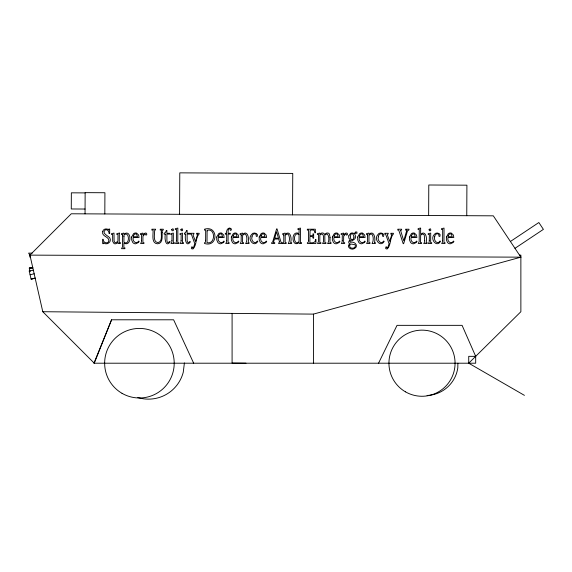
<?xml version="1.0" encoding="UTF-8"?>
<svg xmlns="http://www.w3.org/2000/svg" width="572" height="572" viewBox="0 0 572 572"><rect width="100%" height="100%" fill="white"/><g stroke="black" fill="none" stroke-linecap="round" stroke-linejoin="round"><path stroke-width="0.86" d="M232.096 313.392L232.089 363.077L245.989 363.206M85.042 213.857L85.142 192.65L104.919 192.743L104.819 213.949M179.579 214.314L179.78 172.858L292.75 173.409L292.549 214.857M428.642 215.515L428.786 184.999L466.909 185.185L466.759 215.701M457.879 363.206L457.807 367.896A32.282 32.282 0 0 1 427.084 395.459M184.406 362.934L183.255 372.243A35.936 35.936 0 0 1 137.795 397.519M93.944 363.206L111.561 319.791L173.616 319.791L193.665 363.206M378.542 363.206L397.032 325.346L462.083 325.346L475.682 356.335L475.682 363.206L94.266 363.206L111.561 319.791M30.395 257.164L29.93 257.164L29.93 255.126L71.271 213.785L493.314 215.83L520.87 257.164L313.442 314.114L42.786 311.719L29.93 255.126L28.6 253.124L32.168 253.139M524.424 395.359L468.725 363.206L520.87 311.719L520.87 255.126L519.512 255.126M510.417 241.484L538.845 222.529L543.4 229.365L514.979 248.32M29.301 268.096L32.704 267.317M29.322 268.218L32.733 267.446M29.437 268.718L32.847 267.946M29.258 271.099L33.348 270.17M30.08 274.732L34.177 273.802M31.06 279.036L35.149 278.106M32.604 278.7L34.306 278.314M31.782 279.043L35.178 278.242M475.682 356.335L468.725 356.335L468.725 363.206M85.142 192.893L71.35 192.828L71.271 208.973L85.064 209.037M29.93 255.126L520.87 257.164M42.786 311.719L94.266 363.206M29.272 267.968L30.102 271.636M31.725 278.771L31.803 279.136M29.215 270.921L31.074 279.1M313.442 314.114L313.442 363.206M119.341 233.09L119.255 242.714L120.449 242.628L120.449 243.486L118.075 243.486L117.961 242.263L116.688 243.386A2.803 2.803 0 0 1 114.035 243.565L112.705 241.455L112.605 234.413L111.461 234.477L111.461 233.641L114 233.09L114.1 240.862L114.636 242.299L115.758 242.771L117.911 241.205L117.996 234.413L116.802 234.477L116.802 233.641L119.341 233.09M123.945 236.35L123.931 242.199C130.173 246.496 129.601 229.88 123.931 235.106L123.945 236.35M299.049 234.477L299.049 241.47L297.562 242.721A1.78 1.78 0 0 1 295.981 242.499C293.121 240.254 294.387 231.496 299.049 234.477M122.522 235.735L122.437 247.032L121.507 248.684L124.889 248.684L124.889 247.848L123.845 247.912L123.91 243.136C132.218 247.411 131.596 228.371 123.91 234.191L123.845 233.09L121.407 233.641L121.407 234.491L122.587 234.413L122.522 235.735M241.212 235.735L241.148 241.856L240.219 243.486L243.6 243.486L243.6 242.65L242.557 242.714L242.621 235.328L244.18 234.098L245.61 234.227C247.168 236.472 247.233 240.433 246.082 242.8L245.674 243.486L249.056 243.486L249.056 242.65L248.012 242.714C249.421 239.167 247.869 229.529 242.607 234.334L242.542 233.09L240.104 233.641L240.104 234.491L241.284 234.413L241.212 235.735M283.812 235.735L283.748 241.856L282.818 243.486L286.2 243.486L286.2 242.65L285.156 242.714L285.221 235.328L286.779 234.098L288.209 234.227C289.761 236.472 289.825 240.433 288.681 242.8L288.274 243.486L291.656 243.486L291.656 242.65L290.612 242.714C292.013 239.167 290.469 229.529 285.206 234.334L285.142 233.09L282.704 233.641L282.704 234.491L283.876 234.413L283.812 235.735M330.058 237.53L329.972 242.714L331.024 242.65L331.024 243.486L327.642 243.486L328.049 242.8C329.186 240.447 329.15 236.486 327.592 234.263L326.24 234.12L324.803 235.042L324.867 242.714L325.918 242.65L325.918 243.486L322.536 243.486L323.459 241.856L323.43 235.986L322.865 234.499L321.736 234.005L319.848 234.985L319.798 242.714L320.842 242.65L320.842 243.486L317.46 243.486L318.389 241.834L318.504 234.413L317.331 234.491L317.331 233.641L319.762 233.09L319.834 234.17L320.992 233.29A2.81 2.81 0 0 1 323.016 233.054A2.467 2.467 0 0 1 324.16 233.755L324.538 234.334L326.598 233.061L327.97 233.033A2.166 2.166 0 0 1 329.415 234.07L330.058 237.53M367.589 235.735L367.517 241.856L366.588 243.486L369.97 243.486L369.97 242.65L368.926 242.714L368.997 235.328L370.549 234.098L371.979 234.227C373.537 236.472 373.602 240.433 372.451 242.8L372.043 243.486L375.425 243.486L375.425 242.65L374.381 242.714C375.79 239.167 374.238 229.529 368.976 234.334L368.911 233.09L366.473 233.641L366.473 234.491L367.653 234.413L367.589 235.735M165.43 234.148C164.328 236.88 165.43 248.448 170.156 241.877L169.712 241.427L168.118 242.65L167.524 242.478L166.931 241.062L166.888 234.127L169.677 234.084L169.677 233.29L166.888 233.29L166.888 230.437L166.33 230.437L165.501 232.418L164.157 233.29L164.157 234.17L165.43 234.148M185.671 234.148C184.57 236.88 185.664 248.448 190.397 241.877L189.947 241.427L188.36 242.65L187.766 242.478L187.166 241.062L187.13 234.127L189.918 234.084L189.918 233.29L187.13 233.29L187.13 230.437L186.565 230.437L185.736 232.418L184.398 233.29L184.398 234.17L185.671 234.148M162.148 232.396C162.055 236.029 163.134 243.522 157.657 243.815C150.929 243.508 153.46 234.327 153.053 230.03L151.859 230.094L151.859 229.215L155.57 229.215L155.57 229.887L154.64 230.359C154.84 233.869 152.56 241.842 157.872 242.65C163.335 241.62 160.575 233.633 161.404 230.03L160.231 230.108L160.231 229.215L163.313 229.215L163.313 229.887L162.269 230.552L162.148 232.396M205.627 240.304L205.505 242.156L204.483 242.814L204.483 243.486C218.411 247.826 218.483 224.867 204.483 229.215L204.483 230.108L205.677 230.03L205.627 240.304M207.1 230.945L207.021 242.671C215.494 244.744 215.737 228.078 207.386 230.237L207.1 230.945M308.48 240.304L308.358 242.156L307.336 242.814L307.336 243.486L315.887 243.486L315.987 239.511L315.422 239.511C315.987 242.785 312.19 243.114 309.867 242.728L309.917 236.472L312.491 236.536L313.106 238.202L313.649 238.202L313.649 233.927L312.92 233.927L313.034 235.678L309.917 235.657L310.103 230.552L311.182 229.965L313.549 230.051L314.507 230.873L314.843 232.783L315.387 232.783L315.308 229.215L307.336 229.215L307.336 230.108L308.53 230.03L308.48 240.304M141.513 240.39L141.384 242.249L140.54 243.486L143.937 243.486L143.937 242.65L142.893 242.714L142.943 236.307L144.659 234.227L145.295 234.084L146.075 235.228L146.868 234.248C146.611 231.767 143.343 233.533 142.921 235.106L142.843 233.09L140.405 233.641L140.405 234.477L141.584 234.413L141.513 240.39M171.929 240.39L171.8 242.249L170.949 243.486L174.331 243.486L174.331 242.65L173.287 242.714L173.359 233.09L170.821 233.641L170.821 234.491L172 234.413L171.929 240.39M176.419 240.39L176.298 242.249L175.447 243.486L178.829 243.486L178.829 242.65L177.785 242.714L177.849 228.092L175.297 228.643L175.297 229.501L176.469 229.415L176.419 240.39M181.095 240.39L180.966 242.249L180.116 243.486L183.498 243.486L183.498 242.65L182.454 242.714L182.525 233.09L179.987 233.641L179.987 234.491L181.16 234.413L181.095 240.39M226.698 240.39L226.569 242.249L225.718 243.486L229.1 243.486L229.1 242.65L228.056 242.714L228.106 234.148L230.344 234.084L230.344 233.29L228.106 233.29L228.178 230.216L228.807 228.9A0.994 0.994 0 0 1 230.123 229.072L230.209 230.151L230.723 230.416L231.388 229.873L231.288 228.85C228.636 226.083 225.761 230.645 226.676 233.29L225.318 233.29L225.318 234.213L226.676 234.17L226.698 240.39M342.242 240.39L342.113 242.249L341.262 243.486L344.659 243.486L344.659 242.65L343.615 242.714L343.665 236.307L345.388 234.227L346.024 234.084L346.796 235.228L347.597 234.248C347.333 231.767 344.072 233.533 343.65 235.106L343.565 233.09L341.134 233.641L341.134 234.477L342.306 234.413L342.242 240.39M424.689 240.39L424.56 242.249L423.709 243.486L427.091 243.486L427.091 242.65L426.047 242.714C427.384 239.167 425.954 229.558 420.642 234.313L420.642 228.092L420.163 228.092L418.089 228.643L418.089 229.501L419.269 229.415L419.169 241.813L418.225 243.486L421.607 243.486L421.607 242.65L420.563 242.714L420.642 235.314L421.607 234.413L422.83 234.048L424.238 234.92L424.689 240.39M429.293 240.39L429.164 242.249L428.314 243.486L431.696 243.486L431.696 242.65L430.652 242.714L430.723 233.09L428.185 233.641L428.185 234.491L429.365 234.413L429.293 240.39M442.606 240.39L442.478 242.249L441.627 243.486L445.009 243.486L445.009 242.65L443.965 242.714L444.029 228.092L441.477 228.643L441.477 229.501L442.656 229.415L442.606 240.39M299.099 229.415L299.049 233.533C290.483 229.451 291.598 248.734 299.077 242.428L299.199 243.486L301.566 243.486L301.566 242.628L300.386 242.714L300.457 228.092L297.919 228.643L297.919 229.501L299.099 229.415M192.614 247.669L192.785 247.991L193.629 247.197L194.787 243.708L191.327 234.084L190.526 234.127L190.526 233.29L193.958 233.29L193.958 233.905L193.164 234.384L193.214 235.371L195.452 241.427L197.69 234.048L196.546 234.127L196.546 233.29L199.149 233.29L199.149 233.905C195.474 237.838 196.861 244.88 193.121 248.863L191.97 248.927L191.313 248.291L191.67 246.861L192.256 246.861L192.614 247.669M386.894 247.669L387.058 247.991L387.909 247.197L389.067 243.708L385.599 234.084L384.806 234.127L384.806 233.29L388.238 233.29L388.238 233.905L387.444 234.384L387.494 235.371L389.732 241.427L391.97 234.048L390.826 234.127L390.826 233.29L393.429 233.29L393.429 233.905C389.754 237.838 391.141 244.88 387.401 248.863L386.25 248.927L385.592 248.291L385.95 246.861L386.536 246.861L386.894 247.669M252.009 236.794C250.572 240.219 254.855 245.352 257.379 240.998L257.808 241.405C254.025 247.969 247.054 239.075 251.444 234.684C252.731 231.488 259.188 233.24 257.15 236.479L256.263 236.272L256.063 234.291C254.254 232.704 252.016 234.799 252.009 236.794M378.378 236.794C376.941 240.219 381.224 245.352 383.748 240.998L384.177 241.405C380.394 247.969 373.423 239.075 377.813 234.684C379.1 231.488 385.557 233.24 383.519 236.479L382.632 236.272L382.432 234.291C380.623 232.704 378.385 234.799 378.378 236.794M434.706 236.794C433.261 240.219 437.544 245.352 440.068 240.998L440.497 241.405C436.722 247.969 429.751 239.075 434.141 234.684C435.421 231.488 441.877 233.24 439.847 236.479L438.96 236.272L438.753 234.291C436.944 232.704 434.706 234.799 434.706 236.794M102.703 231.66C101.466 236.465 108.558 236.35 108.88 240.404C108.809 244.566 102.595 242.914 103.246 239.303L102.595 239.303L102.695 243.651L103.561 243.651L103.475 242.771C106.664 245.788 112.205 241.927 109.824 237.923C108.058 235.571 101.251 233.512 105.227 229.88C107.5 228.979 109.116 231.538 109.059 233.533L109.66 233.533L109.66 229.05L108.809 229.05L108.88 229.93C106.957 228.128 103.024 228.714 102.703 231.66M131.653 237.03L131.653 239.925L132.675 242.349A3.525 3.525 0 0 0 135.564 243.815L138.438 242.521L139.16 241.491L138.76 241.077C136.401 244.966 132.068 241.169 133.226 237.595L139.06 237.473L138.617 235.006L136.594 233.09A3.425 3.425 0 0 0 133.526 233.719L131.653 237.03M216.752 237.03L216.752 239.925L217.775 242.349A3.525 3.525 0 0 0 220.663 243.815L223.53 242.521L224.26 241.491L223.859 241.077C221.493 244.966 217.167 241.169 218.325 237.595L224.16 237.473L223.709 235.006L221.693 233.09A3.425 3.425 0 0 0 218.626 233.719L216.752 237.03M231.338 237.03L231.338 239.925L232.361 242.349A3.525 3.525 0 0 0 235.249 243.815L238.116 242.521L238.846 241.491L238.445 241.077C236.086 244.966 231.753 241.169 232.911 237.595L238.746 237.473L238.295 235.006L236.279 233.09A3.425 3.425 0 0 0 233.212 233.719L231.338 237.03M259.202 237.03L259.202 239.925L260.224 242.349A3.525 3.525 0 0 0 263.113 243.815L265.98 242.521L266.709 241.491L266.309 241.077C263.942 244.966 259.617 241.169 260.775 237.595L266.609 237.473L266.159 235.006L264.142 233.09A3.425 3.425 0 0 0 261.075 233.719L259.202 237.03M332.382 237.03L332.382 239.925L333.404 242.349A3.525 3.525 0 0 0 336.293 243.815L339.16 242.521L339.89 241.491L339.489 241.077C337.123 244.966 332.797 241.169 333.955 237.595L339.789 237.473L339.339 235.006L337.323 233.09A3.425 3.425 0 0 0 334.255 233.719L332.382 237.03M357.707 237.03L357.707 239.925L358.73 242.349A3.525 3.525 0 0 0 361.618 243.815L364.493 242.521L365.215 241.491L364.814 241.077C362.455 244.966 358.122 241.169 359.28 237.595L365.115 237.473L364.671 235.006L362.648 233.09A3.425 3.425 0 0 0 359.581 233.719L357.707 237.03M409.502 237.03L409.502 239.925L410.524 242.349A3.525 3.525 0 0 0 413.413 243.815L416.287 242.521L417.009 241.491L416.616 241.077C414.25 244.966 409.917 241.169 411.082 237.595L416.916 237.473L416.466 235.006L414.45 233.09A3.425 3.425 0 0 0 411.375 233.719L409.502 237.03M446.403 237.03L446.403 239.925L447.426 242.349A3.525 3.525 0 0 0 450.314 243.815L453.181 242.521L453.911 241.491L453.51 241.077C451.144 244.966 446.818 241.169 447.976 237.595L453.81 237.473L453.36 235.006L451.344 233.09A3.425 3.425 0 0 0 448.276 233.719L446.403 237.03M354.047 237.065L352.988 239.661L351.387 239.632L350.379 237.902L350.743 234.491L351.337 233.884L352.931 233.927L354.047 237.065M349.664 245.438L349.792 246.911C351.029 249.127 355.813 248.455 355.384 245.552A1.344 1.344 0 0 0 354.626 244.609L350.543 243.994L349.664 245.438M348.777 235.886L348.77 237.988L350.329 240.104C348.598 240.376 347.969 243.229 349.814 243.815C345.66 246.453 351.187 250.743 354.375 248.605C359.287 246.103 354.554 240.912 350.35 242.306L349.842 241.112C353.088 240.926 357.7 238.138 354.776 234.227L355.376 233.026L356.964 233.333L356.914 232.025L355.641 231.882L354.261 233.719L353.246 233.154A3.132 3.132 0 0 0 350.464 233.476L348.777 235.886M171.779 229.408L171.979 230.723L173.223 230.723L173.502 229.865L172.958 228.736L171.779 229.408M180.945 229.408L181.145 230.723L182.389 230.723L182.668 229.865L182.125 228.736L180.945 229.408M279.472 241.834L278.493 243.486L282.289 243.486L282.289 242.592L281.159 242.671L277.034 228.829L276.633 228.829L272.672 241.977L271.614 242.814L271.614 243.486L274.717 243.486L274.717 242.592L273.423 242.671L274.417 239.082L278.728 238.96L279.472 241.834M400.614 230.516L403.739 240.798L406.885 230.03L405.612 230.108L405.612 229.215L408.973 229.215L408.973 229.887L407.478 230.952L403.653 243.686L403.188 243.686L398.713 230.073L397.783 230.108L397.783 229.215L401.63 229.215L401.63 229.887L400.614 230.516M429.143 229.408L429.343 230.723L430.587 230.723L430.866 229.865L430.323 228.736L429.143 229.408M133.569 235.435L133.276 236.737L137.502 236.737L136.494 233.977L134.792 233.948L133.569 235.435M218.668 235.435L218.375 236.737L222.601 236.737L221.593 233.977L219.891 233.948L218.668 235.435M233.254 235.435L232.961 236.737L237.187 236.737L236.179 233.977L234.477 233.948L233.254 235.435M261.118 235.435L260.825 236.737L265.05 236.737L264.042 233.977L262.341 233.948L261.118 235.435M334.298 235.435L334.005 236.737L338.231 236.737L337.223 233.977L335.514 233.948L334.298 235.435M359.624 235.435L359.33 236.737L363.556 236.737L362.548 233.977L360.846 233.948L359.624 235.435M411.425 235.435L411.125 236.737L415.358 236.737L414.35 233.977L412.641 233.948L411.425 235.435M448.319 235.435L448.026 236.737L452.252 236.737L451.244 233.977L449.542 233.948L448.319 235.435M274.946 237.208L274.667 238.202L278.493 238.202L276.569 231.803L274.946 237.208M122.036 393.329A34.785 34.785 0 0 0 174.21 363.206A34.785 34.785 0 0 0 122.036 333.083A34.785 34.785 0 0 0 122.036 393.329M405.476 391.841A33.062 33.062 0 0 0 455.069 363.206A33.062 33.062 0 0 0 405.476 334.57A33.062 33.062 0 0 0 405.476 391.841"/></g></svg>
